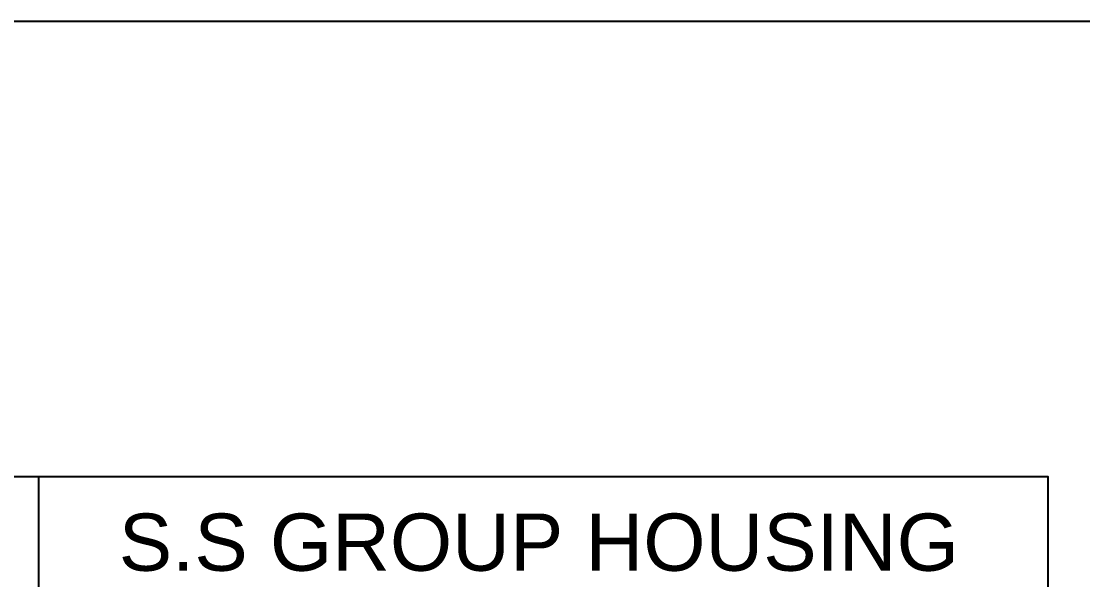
# Model space of a CAD drawing. Header units: millimetres. Extents: x 2061841 to 105821645, y -77612 to 48520811.
# Drawn here: x 105794971 to 105807059, y 48463186 to 48469551 of the extents above; entities that cross this region are included whole.
import ezdxf

# ---------------------------------------------------------------- set-up
doc = ezdxf.new("R2010")
doc.units = ezdxf.units.MM
doc.header["$LTSCALE"] = 10
doc.header["$MEASUREMENT"] = 0
for name, color, linetype in [('AS-COLS', 2, 'Continuous'), ('BORDER', 5, 'Continuous'), ('S-OPENING', 6, 'Continuous')]:
    doc.layers.add(name, color=color, linetype=linetype)
doc.layers.add('TEXT 3', color=1, linetype='Continuous', lineweight=18)
doc.styles.add('RT', font='romant.shx', dxfattribs={"height": 250})

# ---------------------------------------------------------------- blocks, each defined once
blk = doc.blocks.new('TOWER-A TYPICAL FLOOR FRAMING PLAN N')
at = {"layer": 'AS-COLS'}
blk.add_lwpolyline([(102636137.1, 48567566), (103058644.9, 48567566), (103058644.9, 48493536.7), (102636137.1, 48493536.7)], close=True, dxfattribs=at)
at = {"layer": 'BORDER', "color": 5}
blk.add_line((103032165.9, 48562374.5, 101.1), (103032165.9, 48502974.5, 101.1), dxfattribs=at)
at = {"layer": 'BORDER', "elevation": 101.1}
blk.add_lwpolyline([(102959565.4, 48502974.5), (103043665.4, 48502974.5), (103043665.4, 48562374.5), (102959565.4, 48562374.5)], close=True, dxfattribs=at)
at = {"layer": 'TEXT 3', "color": 1, "insert": (103037864.6, 48561955.5, 101.1), "char_height": 434.78, "width": 25713.166, "attachment_point": 2, "style": 'RT'}
blk.add_mtext('{\\fArial|b0|i0|c0|p34;\\H1.5x;S.S GROUP HOUSING}', dxfattribs=at)

msp = doc.modelspace()

# ---------------------------------------------------------------- block references
at = {"layer": 'S-OPENING'}
msp.add_blockref('TOWER-A TYPICAL FLOOR FRAMING PLAN N', (2763000.3, -98014.7), dxfattribs=at)

doc.saveas('drawing.dxf')
